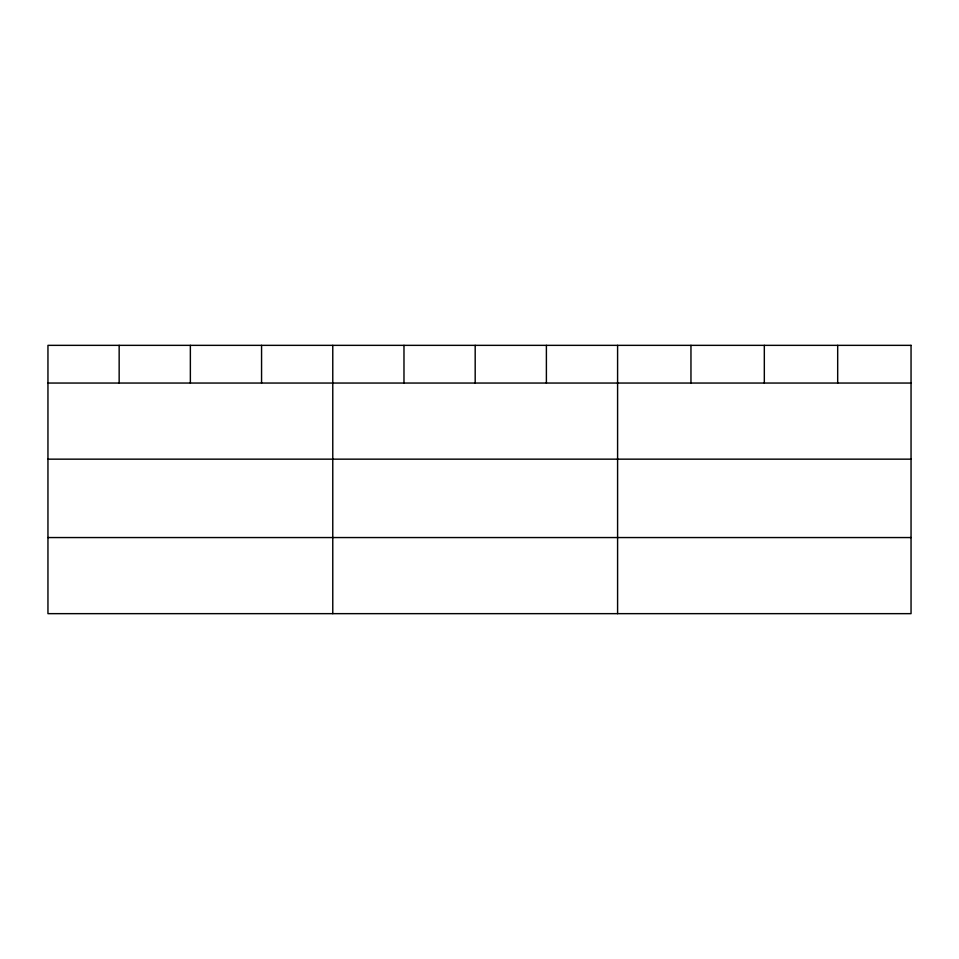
<?xml version="1.0" encoding="UTF-8"?>
<svg xmlns="http://www.w3.org/2000/svg" width="959" height="959" viewBox="0 0 959 959"><rect width="100%" height="100%" fill="white"/><g stroke="black" fill="none" stroke-linecap="round" stroke-linejoin="round"><path stroke-width="1.44" d="M47.95 383.049L911.05 383.049M47.95 459.157L911.05 459.157M47.95 537.555L911.05 537.555M837.686 345.348L837.686 383.049M764.323 345.348L764.323 383.049M690.959 345.348L690.959 383.049M617.596 345.348L617.596 613.652M546.39 345.348L546.39 383.049M475.184 345.348L475.184 383.049M403.979 345.348L403.979 383.049M332.773 345.348L332.773 613.652M261.567 345.348L261.567 383.049M190.362 345.348L190.362 383.049M119.156 345.348L119.156 383.049M911.05 345.348L47.95 345.348L47.95 613.652L911.05 613.652L911.05 345.348"/></g></svg>
